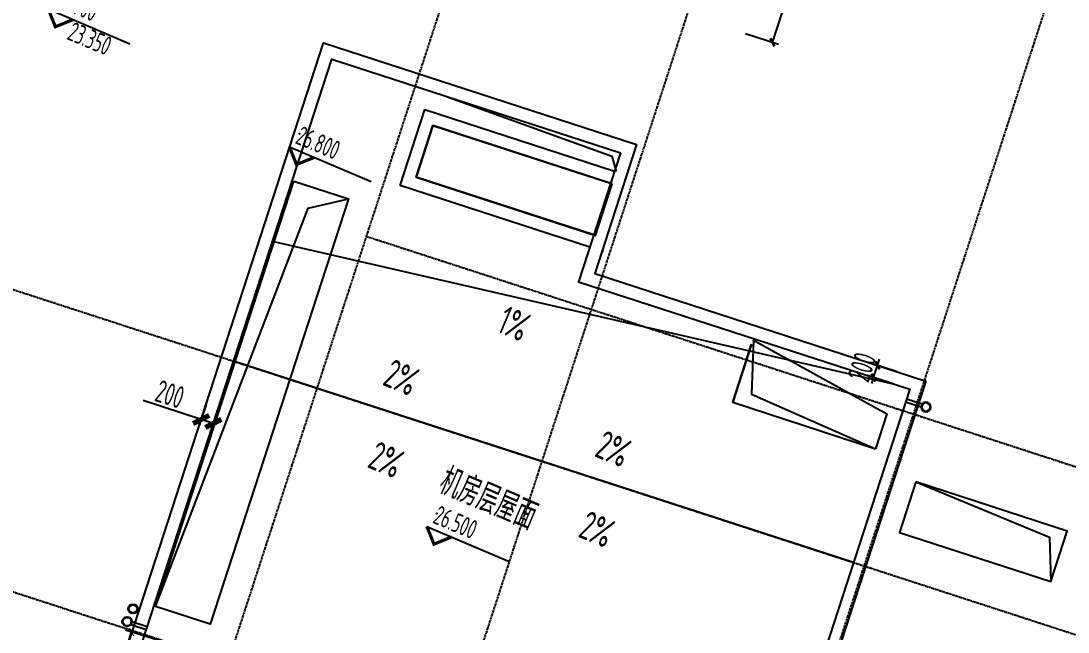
# Model space of a CAD drawing. Extents: x 11778731 to 12222456, y -6694179 to -6314888.
# Drawn here: x 11935215 to 11951598, y -6396362 to -6386797 of the extents above; entities that cross this region are included whole.
import ezdxf
from ezdxf.enums import TextEntityAlignment as Align

# ---------------------------------------------------------------- set-up
doc = ezdxf.new("R2010")
doc.units = 0
doc.header["$LTSCALE"] = 10
doc.header["$MEASUREMENT"] = 0
doc.linetypes.add('A3-RG-axis-100$0$CENTER', pattern=[2, 1.25, -0.25, 0.25, -0.25])
for name, color, linetype in [('A3-RG-axis-100$0$A-DIMS-100', 1, 'Continuous'), ('A3-RG-axis-100$0$A-GRID', 1, 'A3-RG-axis-100$0$CENTER'), ('A3-RI-RF(顶视)$0$$0$A-SYMB-AREA', 4, 'Continuous'), ('A3-RI-RF(顶视)$0$$0$A-SYMB-NAME', 4, 'Continuous'), ('A3-RI-RF(顶视)$0$$0$A-SYMB-NAME-E', 4, 'Continuous'), ('A3-RI-RF(顶视)$0$$1$A-SYMB', 4, 'Continuous'), ('A3-RI-RF(顶视)$0$A-DIMS-100', 1, 'Continuous'), ('A3-RI-RF(顶视)$0$A-ROOF-EDGE', 2, 'Continuous'), ('A3-RI-RF(顶视)$0$A-SYMB', 4, 'Continuous'), ('A3-RI-RF(顶视)$0$A3-RB-RF-100$0$A-DIMS-100', 1, 'Continuous'), ('A3-RI-RF(顶视)$0$A3-RM-RF$0$0P-1', 191, 'Continuous'), ('A3-RI-RF(顶视)$0$A3-RM-RF$0$0P-FE-FH-V', 141, 'Continuous'), ('A3-RI-RF(顶视)$0$A3-RM-RF$0$A-EQPM', 55, 'Continuous'), ('A3-RI-RF(顶视)$0$A3-SYMB-RF-100$0$A-SYMB', 4, 'Continuous'), ('A3-RI-RF(顶视)$0$A3-SYMB-RF-100$0$A-SYMB-AREA', 4, 'Continuous'), ('A3-RI-RF(顶视)$0$A3-SYMB-RF-100$0$A-SYMB-NAME', 4, 'Continuous'), ('A3-RI-RF(顶视)$0$A3-SYMB-RF-100$0$A-SYMB-NAME-E', 4, 'Continuous')]:
    doc.layers.add(name, color=color, linetype=linetype)
doc.styles.add('A3-RG-axis-100$0$XD2008', font='xd-hzs.shx', dxfattribs={"width": 0.7, "bigfont": 'xd-hztxt.shx'})
doc.styles.add('A3-RI-RF(顶视)$0$$0$ECADI', font='hzs.shx', dxfattribs={"width": 0.7, "bigfont": 'hztxt.shx'})
doc.styles.add('A3-RI-RF(顶视)$0$A3-RB-RF-100$0$XD2008', font='hzs.shx', dxfattribs={"width": 0.7, "bigfont": 'hztxt.shx'})
doc.styles.add('A3-RI-RF(顶视)$0$A3-SYMB-RF-100$0$ECADI', font='hzs.shx', dxfattribs={"width": 0.7, "bigfont": 'hztxt.shx'})
doc.styles.add('A3-RI-RF(顶视)$0$A3-SYMB-RF-100$0$XD2008', font='hzs.shx', dxfattribs={"width": 0.7, "bigfont": 'hztxt.shx'})
doc.styles.add('A3-RI-RF(顶视)$0$XD2008', font='hzs.shx', dxfattribs={"width": 0.7, "bigfont": 'hztxt.shx'})
doc.dimstyles.new('A3-RG-axis-100$0$XD100$0', dxfattribs={"dimscale": 100, "dimtxt": 3.5, "dimasz": 1, "dimexe": 1, "dimexo": 2, "dimgap": 0.5, "dimtad": 1, "dimdec": 0, "dimdsep": 46, "dimtxsty": 'A3-RG-axis-100$0$XD2008', "dimblk1": 'A3-RG-axis-100$0$_ARCHTICK', "dimblk2": 'A3-RG-axis-100$0$_ARCHTICK', "dimsah": 1, "dimcen": 2.5, "dimclrt": 4, "dimaunit": 1, "dimadec": 0, "dimazin": 0, "dimtfac": 1, "dimtdec": 0, "dimtix": 1, "dimtmove": 0, "dimatfit": 3, "dimfxl": 0, "dimtolj": 1, "dimtzin": 0, "dimarcsym": 0})
doc.dimstyles.new('A3-RI-RF(顶视)$0$A3-RB-RF-100$0$XD100$0', dxfattribs={"dimscale": 100, "dimtxt": 3.5, "dimasz": 2, "dimexe": 1, "dimexo": 2, "dimgap": 0.5, "dimtad": 1, "dimdec": 0, "dimdsep": 46, "dimtxsty": 'A3-RI-RF(顶视)$0$A3-RB-RF-100$0$XD2008', "dimblk": 'A3-RI-RF(顶视)$0$_ARCHTICK', "dimcen": 2.5, "dimclrt": 4, "dimaunit": 1, "dimadec": 0, "dimazin": 0, "dimtfac": 1, "dimtdec": 0, "dimtix": 1, "dimtmove": 0, "dimatfit": 3, "dimfxl": 0, "dimtolj": 1, "dimtzin": 0, "dimarcsym": 0})
doc.dimstyles.new('A3-RI-RF(顶视)$0$XD100$0', dxfattribs={"dimscale": 100, "dimtxt": 3.5, "dimasz": 2, "dimexe": 1, "dimexo": 2, "dimgap": 0.5, "dimtad": 1, "dimdec": 0, "dimdsep": 46, "dimtxsty": 'A3-RI-RF(顶视)$0$XD2008', "dimblk1": 'A3-RI-RF(顶视)$0$_ARCHTICK', "dimblk2": 'A3-RI-RF(顶视)$0$_ARCHTICK', "dimsah": 1, "dimcen": 2.5, "dimclrt": 4, "dimaunit": 1, "dimadec": 0, "dimazin": 0, "dimtfac": 1, "dimtdec": 0, "dimtix": 1, "dimtmove": 0, "dimatfit": 3, "dimfxl": 0, "dimtolj": 1, "dimtzin": 0, "dimarcsym": 0})

# ---------------------------------------------------------------- blocks, each defined once
blk = doc.blocks.new('A3-RG-axis-100$0$_ARCHTICK')
at = {"color": 0, "linetype": 'ByBlock', "const_width": 0.15}
blk.add_lwpolyline([(-0.5, -0.5), (0.5, 0.5)], dxfattribs=at)
blk = doc.blocks.new('*D40')
at = {"layer": 'A3-RG-axis-100$0$A-DIMS-100', "color": 0, "lineweight": -2}
for p, q in [((11935480, -6401143), (11936947, -6396362)), ((11938269, -6396767), (11936851, -6396333)), ((11936802, -6401548), (11935384, -6401113))]:
    blk.add_line(p, q, dxfattribs=at)
at = {"layer": 'Defpoints', "color": 0}
for p in [(11936947, -6396362), (11938460, -6396826), (11936993, -6401607)]:
    blk.add_point(p, dxfattribs=at)
at = {"layer": 'A3-RG-axis-100$0$A-DIMS-100', "color": 0, "lineweight": -2, "xscale": 100, "yscale": 100, "zscale": 100}
for p, rotation in [((11936947, -6396362), 72.94645626422133), ((11935480, -6401143), 252.9464562642213)]:
    blk.add_blockref('A3-RG-axis-100$0$_ARCHTICK', p, dxfattribs=dict(at, rotation=rotation))
at = {"layer": 'A3-RG-axis-100$0$A-DIMS-100', "color": 4, "insert": (11935998, -6398686), "char_height": 350, "attachment_point": 5, "rotation": 72.9465, "style": 'A3-RG-axis-100$0$XD2008'}
blk.add_mtext('\\A1;5000', dxfattribs=at)
blk = doc.blocks.new('A3-RI-RF(顶视)$0$ECADI-TAG-HGHT（国标）')
at = {"layer": '', "color": 1}
blk.add_line((-2.12, 2.12), (11.77, 2.12), dxfattribs=at)
at = {"color": 1, "const_width": 0.5}
blk.add_lwpolyline([(-2.12, 2.12), (0, 0), (2.12, 2.12)], dxfattribs=at)
at = {"color": 1}
blk.add_point((-1.48, 4.6), dxfattribs=at)
at = {"style": 'A3-RI-RF(顶视)$0$XD2008', "width": 0.7}
blk.add_attdef('FL', text='', height=3, dxfattribs=at).set_placement((-2.69, 2.97), align=Align.RIGHT)
for tag, p in [('F.F.L.', (2.28, 2.97)), ('T.O.S.', (2.28, -1.1))]:
    blk.add_attdef(tag, p, '', height=3, dxfattribs=at)
blk = doc.blocks.new('A3-RI-RF(顶视)$0$$0$ECADI-TAG-ROOM')
at = {"layer": 'A3-RI-RF(顶视)$0$$0$A-SYMB-AREA', "style": 'A3-RI-RF(顶视)$0$$0$ECADI', "width": 0.7}
blk.add_attdef('340M2', text='', height=2.5, dxfattribs=at).set_placement((7.17, -1.75), align=Align.MIDDLE_LEFT)
at = {"layer": 'A3-RI-RF(顶视)$0$$0$A-SYMB-NAME', "style": 'A3-RI-RF(顶视)$0$$0$ECADI', "width": 0.7}
blk.add_attdef('CHINESENAME', (-5.13, 0.09), '', height=4.5, dxfattribs=at)
at = {"layer": 'A3-RI-RF(顶视)$0$$0$A-SYMB-NAME-E', "style": 'A3-RI-RF(顶视)$0$$0$ECADI', "width": 0.7}
for tag, p in [('ENGLISHHIGH', (-5.13, 8.04)), ('ENGLISHLOW', (-5.13, 4.84))]:
    blk.add_attdef(tag, p, '', height=2.5, dxfattribs=at)
blk = doc.blocks.new('A3-RI-RF(顶视)$0$_ARCHTICK')
at = {"color": 0, "linetype": 'ByBlock', "const_width": 0.4}
blk.add_lwpolyline([(-0.5, -0.5), (0.5, 0.5)], dxfattribs=at)
blk = doc.blocks.new('*D123')
at = {"layer": 'A3-RI-RF(顶视)$0$A-DIMS-100', "color": 0, "lineweight": -2}
for p, q in [((11938034, -6393035), (11937128, -6392740)), ((11938111, -6392799), (11938003, -6393130)), ((11938301, -6392861), (11938194, -6393192)), ((11938225, -6393097), (11938034, -6393035))]:
    blk.add_line(p, q, dxfattribs=at)
at = {"layer": 'Defpoints', "color": 0}
for p in [(11938173, -6392609), (11938363, -6392671), (11938225, -6393097)]:
    blk.add_point(p, dxfattribs=at)
at = {"layer": 'A3-RI-RF(顶视)$0$A-DIMS-100', "color": 0, "lineweight": -2, "xscale": 200, "yscale": 200, "zscale": 200}
for p, rotation in [((11938034, -6393035), 161.9999999997922), ((11938225, -6393097), 341.9999999997921)]:
    blk.add_blockref('A3-RI-RF(顶视)$0$_ARCHTICK', p, dxfattribs=dict(at, rotation=rotation))
at = {"layer": 'A3-RI-RF(顶视)$0$A-DIMS-100', "color": 4, "insert": (11937545, -6392639), "char_height": 350, "attachment_point": 5, "rotation": 342, "style": 'A3-RI-RF(顶视)$0$XD2008'}
blk.add_mtext('\\A1;200', dxfattribs=at)
blk = doc.blocks.new('A3-RI-RF(顶视)$0$A3-SYMB-RF-100$0$ECADI-TAG-HGHT（国标）')
at = {"layer": '', "color": 1}
blk.add_line((-2.12, 2.12), (11.77, 2.12), dxfattribs=at)
at = {"color": 1, "const_width": 0.5}
blk.add_lwpolyline([(-2.12, 2.12), (0, 0), (2.12, 2.12)], dxfattribs=at)
at = {"color": 1}
blk.add_point((-1.48, 4.6), dxfattribs=at)
at = {"style": 'A3-RI-RF(顶视)$0$A3-SYMB-RF-100$0$XD2008', "width": 0.7}
blk.add_attdef('FL', text='', height=3, dxfattribs=at).set_placement((-2.69, 2.97), align=Align.RIGHT)
for tag, p in [('F.F.L.', (2.28, 2.97)), ('T.O.S.', (2.28, -1.1))]:
    blk.add_attdef(tag, p, '', height=3, dxfattribs=at)
blk = doc.blocks.new('A3-RI-RF(顶视)$0$A3-SYMB-RF-100$0$ECADI-TAG-ROOM')
at = {"layer": 'A3-RI-RF(顶视)$0$A3-SYMB-RF-100$0$A-SYMB-AREA', "style": 'A3-RI-RF(顶视)$0$A3-SYMB-RF-100$0$ECADI', "width": 0.7}
blk.add_attdef('340M2', text='', height=2.5, dxfattribs=at).set_placement((7.17, -1.75), align=Align.MIDDLE_LEFT)
at = {"layer": 'A3-RI-RF(顶视)$0$A3-SYMB-RF-100$0$A-SYMB-NAME', "style": 'A3-RI-RF(顶视)$0$A3-SYMB-RF-100$0$ECADI', "width": 0.7}
blk.add_attdef('CHINESENAME', (-5.13, 0.09), '', height=4.5, dxfattribs=at)
at = {"layer": 'A3-RI-RF(顶视)$0$A3-SYMB-RF-100$0$A-SYMB-NAME-E', "style": 'A3-RI-RF(顶视)$0$A3-SYMB-RF-100$0$ECADI', "width": 0.7}
for tag, p in [('ENGLISHHIGH', (-5.13, 8.04)), ('ENGLISHLOW', (-5.13, 4.84))]:
    blk.add_attdef(tag, p, '', height=2.5, dxfattribs=at)
blk = doc.blocks.new('A3-RI-RF(顶视)$0$A3-RM-RF$0$DFA')
at = {"layer": 'A3-RI-RF(顶视)$0$A3-RM-RF$0$0P-1'}
for radius in [75, 65]:
    blk.add_circle((0, 0), radius, dxfattribs=at)
blk = doc.blocks.new('A3-RI-RF(顶视)$0$A3-RB-RF-100$0$_ArchTick')
at = {"color": 0, "linetype": 'ByBlock', "const_width": 0.4}
blk.add_lwpolyline([(-0.5, -0.5), (0.5, 0.5)], dxfattribs=at)
blk = doc.blocks.new('*D510')
at = {"layer": 'A3-RI-RF(顶视)$0$A3-RB-RF-100$0$A-DIMS-100', "color": 0, "lineweight": -2}
for p, q in [((11947016, -6385569), (11947530, -6385736)), ((11946972, -6387132), (11947435, -6385705)), ((11946552, -6386996), (11947067, -6387163))]:
    blk.add_line(p, q, dxfattribs=at)
at = {"layer": 'Defpoints', "color": 0}
for p in [(11946825, -6385507), (11947435, -6385705), (11946362, -6386934)]:
    blk.add_point(p, dxfattribs=at)
at = {"layer": 'A3-RI-RF(顶视)$0$A3-RB-RF-100$0$A-DIMS-100', "color": 0, "lineweight": -2, "xscale": 100, "yscale": 100, "zscale": 100}
for p, rotation in [((11947435, -6385705), 71.99999999980233), ((11946972, -6387132), 251.9999999998024)]:
    blk.add_blockref('A3-RI-RF(顶视)$0$A3-RB-RF-100$0$_ArchTick', p, dxfattribs=dict(at, rotation=rotation))
at = {"layer": 'A3-RI-RF(顶视)$0$A3-RB-RF-100$0$A-DIMS-100', "color": 4, "insert": (11946990, -6386349), "char_height": 350, "attachment_point": 5, "rotation": 72, "style": 'A3-RI-RF(顶视)$0$A3-RB-RF-100$0$XD2008'}
blk.add_mtext('\\A1;1500', dxfattribs=at)
blk = doc.blocks.new('*D524')
at = {"layer": 'A3-RI-RF(顶视)$0$A3-RB-RF-100$0$A-DIMS-100', "color": 0, "lineweight": -2}
for p, q in [((11948924, -6392288), (11948523, -6392157)), ((11948556, -6392378), (11948618, -6392188)), ((11948618, -6392188), (11948649, -6392093)), ((11948863, -6392478), (11948461, -6392347)), ((11948556, -6392378), (11948525, -6392473))]:
    blk.add_line(p, q, dxfattribs=at)
at = {"layer": 'Defpoints', "color": 0}
for p in [(11948618, -6392188), (11949115, -6392350), (11949053, -6392540)]:
    blk.add_point(p, dxfattribs=at)
at = {"layer": 'A3-RI-RF(顶视)$0$A3-RB-RF-100$0$A-DIMS-100', "color": 0, "lineweight": -2, "xscale": 100, "yscale": 100, "zscale": 100}
for p, rotation in [((11948618, -6392188), 251.9999999999571), ((11948556, -6392378), 71.99999999995707)]:
    blk.add_blockref('A3-RI-RF(顶视)$0$A3-RB-RF-100$0$_ArchTick', p, dxfattribs=dict(at, rotation=rotation))
at = {"layer": 'A3-RI-RF(顶视)$0$A3-RB-RF-100$0$A-DIMS-100', "color": 4, "insert": (11948373, -6392214), "char_height": 350, "attachment_point": 5, "rotation": 72, "style": 'A3-RI-RF(顶视)$0$A3-RB-RF-100$0$XD2008'}
blk.add_mtext('\\A1;200', dxfattribs=at)
blk = doc.blocks.new('A3-RG-axis-100')
at = {"layer": 'A3-RG-axis-100$0$A-GRID'}
for p, q in [((11938459.9, -6396826.1), (11945194.3, -6376099.8)), ((11941978.8, -6397969.5), (11948713.2, -6377243.2)), ((11947019.4, -6399607.3), (11953753.8, -6378881)), ((11908160.7, -6382249.8), (12003495.5, -6413225.9)), ((11907916.9, -6386902.1), (12002104.9, -6417505.7)), ((11940623, -6390168.8), (12004268, -6410848.3))]:
    blk.add_line(p, q, dxfattribs=at)
at = {"layer": 'A3-RG-axis-100$0$A-DIMS-100'}
dim = blk.add_aligned_dim(p1=(11936993.2, -6401606.9), p2=(11938459.8, -6396826.1), distance=1582.7, text='5000', dimstyle='A3-RG-axis-100$0$XD100$0', override={"dimasz": 1}, dxfattribs=at)
dim.commit()
dim.dimension.update_dxf_attribs({"geometry": '*D40', "text_midpoint": (11935998.2, -6398686.4)})
blk = doc.blocks.new('A3-RI-RF(顶视)')
at = {"layer": 'A3-RI-RF(顶视)$0$A-ROOF-EDGE'}
for p, q in [((11941145.8, -6389370.6), (11941532, -6388181.8)), ((11941532, -6388181.8), (11944502.3, -6389146.9)), ((11941397.8, -6389242.2), (11941660.4, -6388433.8)), ((11941660.4, -6388433.8), (11944440.5, -6389337.1)), ((11944177.9, -6390145.5), (11941397.8, -6389242.2)), ((11944116.1, -6390335.7), (11941145.8, -6389370.6)), ((11944331.8, -6390405.8), (11944327, -6390404.2))]:
    blk.add_line(p, q, dxfattribs=at)
for points in [[(11936791, -6396861.5), (11939949.1, -6387141.7), (11944847.1, -6388733.2), (11944192, -6390749.4), (11949375.2, -6392433.5), (11946872.2, -6400137.1)], [(11937043, -6396733.1), (11940077.5, -6387393.7), (11944595.1, -6388861.6), (11943939.9, -6390877.8), (11949123.2, -6392561.9), (11946743.8, -6399885.1)]]:
    blk.add_lwpolyline(points, close=True, dxfattribs=at)
at = {"layer": 'A3-RI-RF(顶视)$0$A3-RM-RF$0$0P-1'}
for p, q in [((11948885.6, -6392484.7), (11939148.9, -6390251.6)), ((11948242.5, -6395272.5), (11938541.7, -6392120.5)), ((11949298.5, -6392843.1), (11949057.3, -6392764.8)), ((11949313.9, -6392795.6), (11949072.7, -6392717.2)), ((11936934.8, -6396245.3), (11937176, -6396323.7)), ((11936950.3, -6396197.7), (11937191.5, -6396276.1))]:
    blk.add_line(p, q, dxfattribs=at)
at = {"layer": 'A3-RI-RF(顶视)$0$A3-RM-RF$0$A-EQPM'}
for points in [[(11941814.2, -6387958.7), (11944460.8, -6388913.7), (11944527.2, -6389155.6)], [(11937321.2, -6395961.9), (11939707.7, -6389728.7), (11940340.3, -6389582.7)], [(11946678.4, -6391797), (11946647.3, -6392641.1), (11948585.8, -6393492)], [(11946668.6, -6391788.3), (11948761.5, -6392946.3), (11948585.8, -6393492)], [(11946350.8, -6392765.8), (11948585.8, -6393492)], [(11949215.9, -6394012.2), (11951308.3, -6394877.7), (11951327.5, -6395571)]]:
    blk.add_lwpolyline(points, dxfattribs=at)
for points in [[(11944465.4, -6389345.8), (11941659.7, -6388434.2), (11941397.1, -6389242.6), (11944202.7, -6390154.2)], [(11939484.3, -6389304.5), (11940340.3, -6389582.7), (11938177.1, -6396240.1), (11937321.2, -6395961.9)], [(11946647.3, -6391853.4), (11946350.8, -6392765.8)], [(11949215.9, -6394012.2), (11948959.4, -6394801.6), (11951327.5, -6395571), (11951584, -6394781.7)]]:
    blk.add_lwpolyline(points, close=True, dxfattribs=at)
at = {"layer": 'A3-RI-RF(顶视)$0$A3-SYMB-RF-100$0$A-SYMB'}
for points in [[(11941474.7, -6392198.9, 0, 0, 0), (11941728, -6391602.2, 80, 0, 0), (11941845.2, -6391326, 0, 0, 0)], [(11943310.8, -6391636.3, 0, 0, 0), (11943942.7, -6391781.2, 80, 0, 0), (11944235.1, -6391848.3, 0, 0, 0)], [(11944652.1, -6393231.3, 0, 0, 0), (11944905.3, -6392634.6, 80, 0, 0), (11945022.6, -6392358.4, 0, 0, 0)], [(11940875.3, -6394084.1, 0, 0, 0), (11940729.5, -6394715.7, 80, 0, 0), (11940662, -6395008, 0, 0, 0)], [(11944173.1, -6395173.3, 0, 0, 0), (11944027.2, -6395804.9, 80, 0, 0), (11943959.8, -6396097.2, 0, 0, 0)]]:
    blk.add_lwpolyline(points, format="xyseb", dxfattribs=at)
at = {"layer": 'A3-RI-RF(顶视)$0$A-ROOF-EDGE'}
ref = blk.add_blockref('A3-RI-RF(顶视)$0$$0$ECADI-TAG-ROOM', (11942187, -6394379.4), dxfattribs=dict(at, xscale=99.99999999989046, yscale=100.0000000001164, rotation=337))
ref.add_attrib('CHINESENAME', '机房层屋面', (11941718.7, -6394171.1), dxfattribs={"layer": 'A3-RI-RF(顶视)$0$$1$A-SYMB', "height": 450, "rotation": 337, "style": 'A3-RI-RF(顶视)$0$$0$ECADI', "width": 0.7})
at = {"layer": 'A3-RI-RF(顶视)$0$A-SYMB'}
ref = blk.add_blockref('A3-RI-RF(顶视)$0$ECADI-TAG-HGHT（国标）', (11939527.2, -6389044.8), dxfattribs=dict(at, xscale=99.99999999999999, yscale=99.99999999999999, zscale=99.99999999999997, rotation=337))
ref.add_attrib('F.F.L.', '26.800', (11939492.4, -6388707.7), dxfattribs={"layer": '0', "height": 300, "rotation": 337, "style": 'A3-RI-RF(顶视)$0$XD2008', "width": 0.7})
ref = blk.add_blockref('A3-RI-RF(顶视)$0$ECADI-TAG-HGHT（国标）', (11941677.6, -6394985.4), dxfattribs=dict(at, xscale=99.99999999999999, yscale=99.99999999999999, zscale=99.99999999999997, rotation=337))
ref.add_attrib('F.F.L.', '26.500', (11941642.8, -6394648.3), dxfattribs={"layer": '0', "height": 300, "rotation": 337, "style": 'A3-RI-RF(顶视)$0$XD2008', "width": 0.7})
at = {"layer": 'A3-RI-RF(顶视)$0$A3-RM-RF$0$0P-1', "xscale": -1, "rotation": 323.9999999991931}
blk.add_blockref('A3-RI-RF(顶视)$0$A3-RM-RF$0$DFA', (11949374.6, -6392839.7), dxfattribs=at)
at = {"layer": 'A3-RI-RF(顶视)$0$A3-RM-RF$0$0P-1'}
blk.add_blockref('A3-RI-RF(顶视)$0$A3-RM-RF$0$DFA', (11936875.3, -6396197.7), dxfattribs=at)
at = {"layer": 'A3-RI-RF(顶视)$0$A3-RM-RF$0$0P-FE-FH-V'}
blk.add_blockref('A3-RI-RF(顶视)$0$A3-RM-RF$0$DFA', (11936967.7, -6395998.4), dxfattribs=at)
at = {"layer": 'A3-RI-RF(顶视)$0$A3-SYMB-RF-100$0$A-SYMB'}
ref = blk.add_blockref('A3-RI-RF(顶视)$0$A3-SYMB-RF-100$0$ECADI-TAG-HGHT（国标）', (11935753.9, -6386888), dxfattribs=dict(at, xscale=99.99999999999999, yscale=99.99999999999999, zscale=99.99999999999997, rotation=337))
ref.add_attrib('F.F.L.', '23.700', (11935719.1, -6386550.9), dxfattribs={"layer": '0', "height": 300, "rotation": 337, "style": 'A3-RI-RF(顶视)$0$A3-SYMB-RF-100$0$XD2008', "width": 0.7})
ref.add_attrib('T.O.S.', '23.350', (11935920.9, -6387078.9), dxfattribs={"layer": '0', "height": 300, "rotation": 337, "style": 'A3-RI-RF(顶视)$0$A3-SYMB-RF-100$0$XD2008', "width": 0.7})
ref = blk.add_blockref('A3-RI-RF(顶视)$0$A3-SYMB-RF-100$0$ECADI-TAG-ROOM', (11943107.6, -6391862.8), dxfattribs=dict(at, xscale=99.99999999989046, yscale=100.0000000001164, rotation=337))
ref.add_attrib('CHINESENAME', '1%', (11942639.3, -6391654.5), dxfattribs={"height": 450, "rotation": 337, "style": 'A3-RI-RF(顶视)$0$A3-SYMB-RF-100$0$ECADI', "width": 0.7})
ref = blk.add_blockref('A3-RI-RF(顶视)$0$A3-SYMB-RF-100$0$ECADI-TAG-ROOM', (11941322.6, -6392696.4), dxfattribs=dict(at, xscale=99.99999999989046, yscale=100.0000000001164, rotation=337))
ref.add_attrib('CHINESENAME', '2%', (11940854.3, -6392488.1), dxfattribs={"height": 450, "rotation": 337, "style": 'A3-RI-RF(顶视)$0$A3-SYMB-RF-100$0$ECADI', "width": 0.7})
ref = blk.add_blockref('A3-RI-RF(顶视)$0$A3-SYMB-RF-100$0$ECADI-TAG-ROOM', (11944639.3, -6393814), dxfattribs=dict(at, xscale=99.99999999989046, yscale=100.0000000001164, rotation=337))
ref.add_attrib('CHINESENAME', '2%', (11944171, -6393605.7), dxfattribs={"height": 450, "rotation": 337, "style": 'A3-RI-RF(顶视)$0$A3-SYMB-RF-100$0$ECADI', "width": 0.7})
ref = blk.add_blockref('A3-RI-RF(顶视)$0$A3-SYMB-RF-100$0$ECADI-TAG-ROOM', (11941085.7, -6393984.5), dxfattribs=dict(at, xscale=99.99999999989046, yscale=100.0000000001164, rotation=337))
ref.add_attrib('CHINESENAME', '2%', (11940617.4, -6393776.2), dxfattribs={"height": 450, "rotation": 337, "style": 'A3-RI-RF(顶视)$0$A3-SYMB-RF-100$0$ECADI', "width": 0.7})
ref = blk.add_blockref('A3-RI-RF(顶视)$0$A3-SYMB-RF-100$0$ECADI-TAG-ROOM', (11944383.4, -6395073.6), dxfattribs=dict(at, xscale=99.99999999989046, yscale=100.0000000001164, rotation=337))
ref.add_attrib('CHINESENAME', '2%', (11943915.1, -6394865.3), dxfattribs={"height": 450, "rotation": 337, "style": 'A3-RI-RF(顶视)$0$A3-SYMB-RF-100$0$ECADI', "width": 0.7})
at = {"layer": 'A3-RI-RF(顶视)$0$A-DIMS-100'}
dim = blk.add_linear_dim(base=(11938224.6, -6393096.5), p1=(11938172.8, -6392608.8), p2=(11938363, -6392670.6), angle=342, dimstyle='A3-RI-RF(顶视)$0$XD100$0', dxfattribs=at)
dim.commit()
dim.dimension.update_dxf_attribs({"geometry": '*D123', "text_midpoint": (11937475, -6392852.9), "dimtype": 129})
at = {"layer": 'A3-RI-RF(顶视)$0$A3-RB-RF-100$0$A-DIMS-100'}
for p1, p2, distance, picture, middle in [((11946361.9, -6386933.9), (11946825.5, -6385507.3), -641.3, '*D510', (11946989.6, -6386349.2)), ((11949052.9, -6392539.8), (11949114.7, -6392349.6), 522.3, '*D524', (11948373, -6392213.7))]:
    dim = blk.add_aligned_dim(p1=p1, p2=p2, distance=distance, dimstyle='A3-RI-RF(顶视)$0$A3-RB-RF-100$0$XD100$0', override={"dimasz": 1, "dimblk1": 'A3-RI-RF(顶视)$0$A3-RB-RF-100$0$_ArchTick', "dimblk2": 'A3-RI-RF(顶视)$0$A3-RB-RF-100$0$_ArchTick', "dimsah": 1, "dimadec": 3}, dxfattribs=at)
    dim.commit()
    dim.dimension.update_dxf_attribs({"geometry": picture, "text_midpoint": middle})

msp = doc.modelspace()

# ---------------------------------------------------------------- block references
for name in ['A3-RI-RF(顶视)', 'A3-RG-axis-100']:
    msp.add_blockref(name, (0, 0))

doc.saveas('drawing.dxf')
